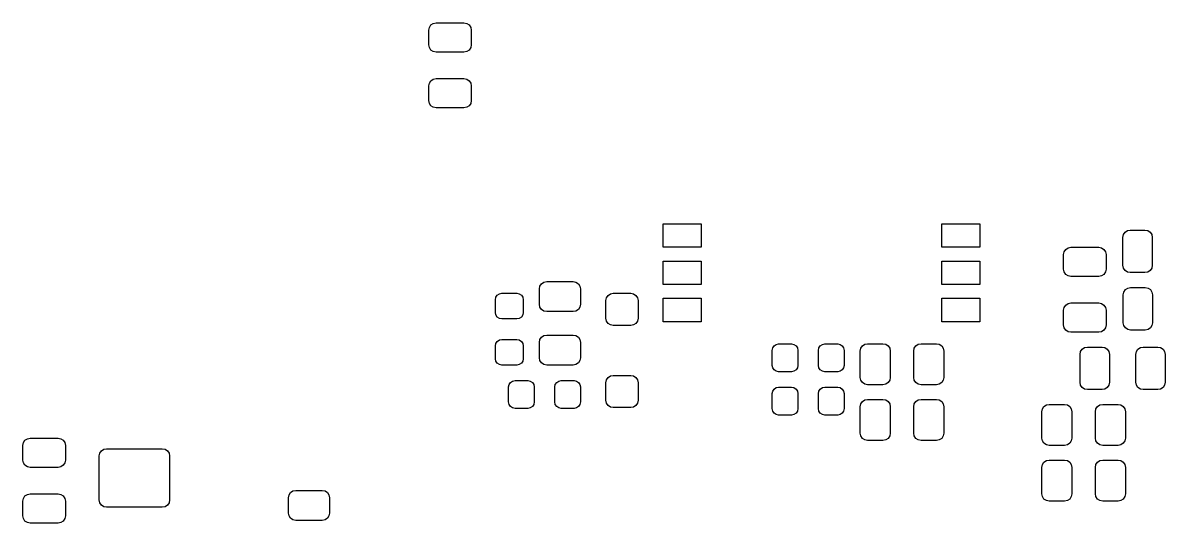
# Model space of a CAD drawing. Header units: millimetres. Extents: x 18 to 188, y -122 to -22.
# Drawn here: x 63.23 to 102.18, y -47.81 to -30.75 of the extents above; entities that cross this region are included whole.
import ezdxf

# ---------------------------------------------------------------- set-up
doc = ezdxf.new("R2010")
doc.units = ezdxf.units.MM
doc.layers.add('BLACK', color=250, linetype='CONTINUOUS')

msp = doc.modelspace()

# ---------------------------------------------------------------- linework, layer by layer
at = {"layer": 'BLACK', "linetype": 'CONTINUOUS'}
for p, q in [((77.229329, -30.76903), (77.325, -30.75)), ((77.325, -30.75), (78.275, -30.75)), ((78.275, -30.75), (78.370671, -30.76903)), ((77.075, -31), (77.09403, -30.904329)), ((77.075, -31.5), (77.075, -31)), ((77.09403, -30.904329), (77.148223, -30.823223)), ((77.148223, -30.823223), (77.229329, -30.76903)), ((78.370671, -30.76903), (78.451777, -30.823223)), ((78.451777, -30.823223), (78.50597, -30.904329)), ((78.50597, -30.904329), (78.525, -31)), ((78.525, -31), (78.525, -31.5)), ((77.09403, -31.595671), (77.075, -31.5)), ((78.525, -31.5), (78.50597, -31.595671)), ((77.148223, -31.676777), (77.09403, -31.595671)), ((77.229329, -31.73097), (77.148223, -31.676777)), ((77.325, -31.75), (77.229329, -31.73097)), ((78.275, -31.75), (77.325, -31.75)), ((78.370671, -31.73097), (78.275, -31.75)), ((78.451777, -31.676777), (78.370671, -31.73097)), ((78.50597, -31.595671), (78.451777, -31.676777)), ((77.148223, -32.723223), (77.229329, -32.66903)), ((77.229329, -32.66903), (77.325, -32.65)), ((77.325, -32.65), (78.275, -32.65)), ((78.275, -32.65), (78.370671, -32.66903)), ((78.370671, -32.66903), (78.451777, -32.723223)), ((77.075, -32.9), (77.09403, -32.804329)), ((77.075, -33.4), (77.075, -32.9)), ((77.09403, -32.804329), (77.148223, -32.723223)), ((78.451777, -32.723223), (78.50597, -32.804329)), ((78.50597, -32.804329), (78.525, -32.9)), ((78.525, -32.9), (78.525, -33.4)), ((77.09403, -33.495671), (77.075, -33.4)), ((78.525, -33.4), (78.50597, -33.495671)), ((77.148223, -33.576777), (77.09403, -33.495671)), ((77.229329, -33.63097), (77.148223, -33.576777)), ((77.325, -33.65), (77.229329, -33.63097)), ((78.275, -33.65), (77.325, -33.65)), ((78.370671, -33.63097), (78.275, -33.65)), ((78.451777, -33.576777), (78.370671, -33.63097)), ((78.50597, -33.495671), (78.451777, -33.576777)), ((85.0616, -38.4014), (85.0616, -37.6014)), ((85.0616, -37.6014), (86.3616, -37.6014)), ((86.3616, -37.6014), (86.3616, -38.4014)), ((94.5616, -38.4014), (94.5616, -37.6014)), ((94.5616, -37.6014), (95.8616, -37.6014)), ((95.8616, -37.6014), (95.8616, -38.4014)), ((100.74, -38.065), (100.75903, -37.969329)), ((100.74, -39.015), (100.74, -38.065)), ((100.75903, -37.969329), (100.813223, -37.888223)), ((100.813223, -37.888223), (100.894329, -37.83403)), ((100.894329, -37.83403), (100.99, -37.815)), ((100.99, -37.815), (101.49, -37.815)), ((101.49, -37.815), (101.585671, -37.83403)), ((101.585671, -37.83403), (101.666777, -37.888223)), ((101.666777, -37.888223), (101.72097, -37.969329)), ((101.72097, -37.969329), (101.74, -38.065)), ((101.74, -38.065), (101.74, -39.015)), ((86.3616, -38.4014), (85.0616, -38.4014)), ((95.8616, -38.4014), (94.5616, -38.4014)), ((98.715, -38.65), (98.73403, -38.554329)), ((98.73403, -38.554329), (98.788223, -38.473223)), ((98.788223, -38.473223), (98.869329, -38.41903)), ((98.869329, -38.41903), (98.965, -38.4)), ((98.965, -38.4), (99.915, -38.4)), ((99.915, -38.4), (100.010671, -38.41903)), ((100.010671, -38.41903), (100.091777, -38.473223)), ((100.091777, -38.473223), (100.14597, -38.554329)), ((100.14597, -38.554329), (100.165, -38.65)), ((85.0616, -39.6714), (85.0616, -38.8714)), ((85.0616, -38.8714), (86.3616, -38.8714)), ((86.3616, -38.8714), (86.3616, -39.6714)), ((94.5616, -39.6714), (94.5616, -38.8714)), ((94.5616, -38.8714), (95.8616, -38.8714)), ((95.8616, -38.8714), (95.8616, -39.6714)), ((98.715, -39.15), (98.715, -38.65)), ((100.165, -38.65), (100.165, -39.15)), ((98.73403, -39.245671), (98.715, -39.15)), ((98.788223, -39.326777), (98.73403, -39.245671)), ((98.869329, -39.38097), (98.788223, -39.326777)), ((100.091777, -39.326777), (100.010671, -39.38097)), ((100.14597, -39.245671), (100.091777, -39.326777)), ((100.165, -39.15), (100.14597, -39.245671)), ((100.75903, -39.110671), (100.74, -39.015)), ((100.813223, -39.191777), (100.75903, -39.110671)), ((100.894329, -39.24597), (100.813223, -39.191777)), ((100.99, -39.265), (100.894329, -39.24597)), ((101.49, -39.265), (100.99, -39.265)), ((101.585671, -39.24597), (101.49, -39.265)), ((101.666777, -39.191777), (101.585671, -39.24597)), ((101.72097, -39.110671), (101.666777, -39.191777)), ((101.74, -39.015), (101.72097, -39.110671)), ((80.86563, -39.725729), (80.919823, -39.644623)), ((80.919823, -39.644623), (81.000929, -39.59043)), ((81.000929, -39.59043), (81.0966, -39.5714)), ((81.0966, -39.5714), (81.9966, -39.5714)), ((81.9966, -39.5714), (82.092271, -39.59043)), ((82.092271, -39.59043), (82.173377, -39.644623)), ((82.173377, -39.644623), (82.22757, -39.725729)), ((86.3616, -39.6714), (85.0616, -39.6714)), ((95.8616, -39.6714), (94.5616, -39.6714)), ((98.965, -39.4), (98.869329, -39.38097)), ((99.915, -39.4), (98.965, -39.4)), ((100.010671, -39.38097), (99.915, -39.4)), ((79.3466, -40.19015), (79.363251, -40.106438)), ((79.363251, -40.106438), (79.41067, -40.03547)), ((79.41067, -40.03547), (79.481638, -39.988051)), ((79.481638, -39.988051), (79.56535, -39.9714)), ((79.56535, -39.9714), (80.07785, -39.9714)), ((80.07785, -39.9714), (80.161562, -39.988051)), ((80.161562, -39.988051), (80.23253, -40.03547)), ((80.23253, -40.03547), (80.279949, -40.106438)), ((80.279949, -40.106438), (80.2966, -40.19015)), ((80.8466, -39.8214), (80.86563, -39.725729)), ((80.8466, -40.3464), (80.8466, -39.8214)), ((82.22757, -39.725729), (82.2466, -39.8214)), ((82.2466, -39.8214), (82.2466, -40.3464)), ((83.13063, -40.125729), (83.184823, -40.044623)), ((83.184823, -40.044623), (83.265929, -39.99043)), ((83.265929, -39.99043), (83.3616, -39.9714)), ((83.3616, -39.9714), (83.9616, -39.9714)), ((83.9616, -39.9714), (84.057271, -39.99043)), ((84.057271, -39.99043), (84.138377, -40.044623)), ((84.138377, -40.044623), (84.19257, -40.125729)), ((100.75, -40.025), (100.76903, -39.929329)), ((100.75, -40.975), (100.75, -40.025)), ((100.76903, -39.929329), (100.823223, -39.848223)), ((100.823223, -39.848223), (100.904329, -39.79403)), ((100.904329, -39.79403), (101, -39.775)), ((101, -39.775), (101.5, -39.775)), ((101.5, -39.775), (101.595671, -39.79403)), ((101.595671, -39.79403), (101.676777, -39.848223)), ((101.676777, -39.848223), (101.73097, -39.929329)), ((101.73097, -39.929329), (101.75, -40.025)), ((101.75, -40.025), (101.75, -40.975)), ((79.3466, -40.62765), (79.3466, -40.19015)), ((80.2966, -40.19015), (80.2966, -40.62765)), ((80.86563, -40.442071), (80.8466, -40.3464)), ((80.919823, -40.523177), (80.86563, -40.442071)), ((82.22757, -40.442071), (82.173377, -40.523177)), ((82.2466, -40.3464), (82.22757, -40.442071)), ((83.1116, -40.2214), (83.13063, -40.125729)), ((83.1116, -40.8214), (83.1116, -40.2214)), ((84.19257, -40.125729), (84.2116, -40.2214)), ((84.2116, -40.2214), (84.2116, -40.8214)), ((85.0616, -40.9414), (85.0616, -40.1414)), ((85.0616, -40.1414), (86.3616, -40.1414)), ((86.3616, -40.1414), (86.3616, -40.9414)), ((94.5616, -40.9414), (94.5616, -40.1414)), ((94.5616, -40.1414), (95.8616, -40.1414)), ((95.8616, -40.1414), (95.8616, -40.9414)), ((98.715, -40.55), (98.73403, -40.454329)), ((98.73403, -40.454329), (98.788223, -40.373223)), ((98.788223, -40.373223), (98.869329, -40.31903)), ((98.869329, -40.31903), (98.965, -40.3)), ((98.965, -40.3), (99.915, -40.3)), ((99.915, -40.3), (100.010671, -40.31903)), ((100.010671, -40.31903), (100.091777, -40.373223)), ((100.091777, -40.373223), (100.14597, -40.454329)), ((100.14597, -40.454329), (100.165, -40.55)), ((79.363251, -40.711362), (79.3466, -40.62765)), ((79.41067, -40.78233), (79.363251, -40.711362)), ((79.481638, -40.829749), (79.41067, -40.78233)), ((79.56535, -40.8464), (79.481638, -40.829749)), ((80.07785, -40.8464), (79.56535, -40.8464)), ((80.161562, -40.829749), (80.07785, -40.8464)), ((80.23253, -40.78233), (80.161562, -40.829749)), ((80.279949, -40.711362), (80.23253, -40.78233)), ((80.2966, -40.62765), (80.279949, -40.711362)), ((81.000929, -40.57737), (80.919823, -40.523177)), ((81.0966, -40.5964), (81.000929, -40.57737)), ((81.9966, -40.5964), (81.0966, -40.5964)), ((82.092271, -40.57737), (81.9966, -40.5964)), ((82.173377, -40.523177), (82.092271, -40.57737)), ((83.13063, -40.917071), (83.1116, -40.8214)), ((84.2116, -40.8214), (84.19257, -40.917071)), ((98.715, -41.05), (98.715, -40.55)), ((100.165, -40.55), (100.165, -41.05)), ((83.184823, -40.998177), (83.13063, -40.917071)), ((83.265929, -41.05237), (83.184823, -40.998177)), ((83.3616, -41.0714), (83.265929, -41.05237)), ((83.9616, -41.0714), (83.3616, -41.0714)), ((84.057271, -41.05237), (83.9616, -41.0714)), ((84.138377, -40.998177), (84.057271, -41.05237)), ((84.19257, -40.917071), (84.138377, -40.998177)), ((86.3616, -40.9414), (85.0616, -40.9414)), ((95.8616, -40.9414), (94.5616, -40.9414)), ((98.73403, -41.145671), (98.715, -41.05)), ((98.788223, -41.226777), (98.73403, -41.145671)), ((98.869329, -41.28097), (98.788223, -41.226777)), ((98.965, -41.3), (98.869329, -41.28097)), ((100.010671, -41.28097), (99.915, -41.3)), ((100.091777, -41.226777), (100.010671, -41.28097)), ((100.14597, -41.145671), (100.091777, -41.226777)), ((100.165, -41.05), (100.14597, -41.145671)), ((100.76903, -41.070671), (100.75, -40.975)), ((100.823223, -41.151777), (100.76903, -41.070671)), ((100.904329, -41.20597), (100.823223, -41.151777)), ((101, -41.225), (100.904329, -41.20597)), ((101.5, -41.225), (101, -41.225)), ((101.595671, -41.20597), (101.5, -41.225)), ((101.676777, -41.151777), (101.595671, -41.20597)), ((101.73097, -41.070671), (101.676777, -41.151777)), ((101.75, -40.975), (101.73097, -41.070671)), ((79.363251, -41.681438), (79.41067, -41.61047)), ((79.41067, -41.61047), (79.481638, -41.563051)), ((79.481638, -41.563051), (79.56535, -41.5464)), ((79.56535, -41.5464), (80.07785, -41.5464)), ((80.07785, -41.5464), (80.161562, -41.563051)), ((80.161562, -41.563051), (80.23253, -41.61047)), ((80.23253, -41.61047), (80.279949, -41.681438)), ((80.8466, -41.6464), (80.86563, -41.550729)), ((80.8466, -42.1714), (80.8466, -41.6464)), ((80.86563, -41.550729), (80.919823, -41.469623)), ((80.919823, -41.469623), (81.000929, -41.41543)), ((81.000929, -41.41543), (81.0966, -41.3964)), ((81.0966, -41.3964), (81.9966, -41.3964)), ((81.9966, -41.3964), (82.092271, -41.41543)), ((82.092271, -41.41543), (82.173377, -41.469623)), ((82.173377, -41.469623), (82.22757, -41.550729)), ((82.22757, -41.550729), (82.2466, -41.6464)), ((82.2466, -41.6464), (82.2466, -42.1714)), ((99.915, -41.3), (98.965, -41.3)), ((79.3466, -41.76515), (79.363251, -41.681438)), ((79.3466, -42.20265), (79.3466, -41.76515)), ((80.279949, -41.681438), (80.2966, -41.76515)), ((80.2966, -41.76515), (80.2966, -42.20265)), ((88.784, -41.91795), (88.800651, -41.834238)), ((88.784, -42.43045), (88.784, -41.91795)), ((88.800651, -41.834238), (88.84807, -41.76327)), ((88.84807, -41.76327), (88.919038, -41.715851)), ((88.919038, -41.715851), (89.00275, -41.6992)), ((89.00275, -41.6992), (89.44025, -41.6992)), ((89.44025, -41.6992), (89.523962, -41.715851)), ((89.523962, -41.715851), (89.59493, -41.76327)), ((89.59493, -41.76327), (89.642349, -41.834238)), ((89.642349, -41.834238), (89.659, -41.91795)), ((89.659, -41.91795), (89.659, -42.43045)), ((90.359, -41.91795), (90.375651, -41.834238)), ((90.359, -42.43045), (90.359, -41.91795)), ((90.375651, -41.834238), (90.42307, -41.76327)), ((90.42307, -41.76327), (90.494038, -41.715851)), ((90.494038, -41.715851), (90.57775, -41.6992)), ((90.57775, -41.6992), (91.01525, -41.6992)), ((91.01525, -41.6992), (91.098962, -41.715851)), ((91.098962, -41.715851), (91.16993, -41.76327)), ((91.16993, -41.76327), (91.217349, -41.834238)), ((91.217349, -41.834238), (91.234, -41.91795)), ((91.234, -41.91795), (91.234, -42.43045)), ((91.784, -41.9414), (91.80303, -41.845729)), ((91.784, -42.8414), (91.784, -41.9414)), ((91.80303, -41.845729), (91.857223, -41.764623)), ((91.857223, -41.764623), (91.938329, -41.71043)), ((91.938329, -41.71043), (92.034, -41.6914)), ((92.034, -41.6914), (92.559, -41.6914)), ((92.559, -41.6914), (92.654671, -41.71043)), ((92.654671, -41.71043), (92.735777, -41.764623)), ((92.735777, -41.764623), (92.78997, -41.845729)), ((92.78997, -41.845729), (92.809, -41.9414)), ((92.809, -41.9414), (92.809, -42.8414)), ((93.609, -41.9414), (93.62803, -41.845729)), ((93.609, -42.8414), (93.609, -41.9414)), ((93.62803, -41.845729), (93.682223, -41.764623)), ((93.682223, -41.764623), (93.763329, -41.71043)), ((93.763329, -41.71043), (93.859, -41.6914)), ((93.859, -41.6914), (94.384, -41.6914)), ((94.384, -41.6914), (94.479671, -41.71043)), ((94.479671, -41.71043), (94.560777, -41.764623)), ((94.560777, -41.764623), (94.61497, -41.845729)), ((94.61497, -41.845729), (94.634, -41.9414)), ((94.634, -41.9414), (94.634, -42.8414)), ((99.28, -42.055), (99.29903, -41.959329)), ((99.28, -43.005), (99.28, -42.055)), ((99.29903, -41.959329), (99.353223, -41.878223)), ((99.353223, -41.878223), (99.434329, -41.82403)), ((99.434329, -41.82403), (99.53, -41.805)), ((99.53, -41.805), (100.03, -41.805)), ((100.03, -41.805), (100.125671, -41.82403)), ((100.125671, -41.82403), (100.206777, -41.878223)), ((100.206777, -41.878223), (100.26097, -41.959329)), ((100.26097, -41.959329), (100.28, -42.055)), ((100.28, -42.055), (100.28, -43.005)), ((101.18, -42.055), (101.19903, -41.959329)), ((101.18, -43.005), (101.18, -42.055)), ((101.19903, -41.959329), (101.253223, -41.878223)), ((101.253223, -41.878223), (101.334329, -41.82403)), ((101.334329, -41.82403), (101.43, -41.805)), ((101.43, -41.805), (101.93, -41.805)), ((101.93, -41.805), (102.025671, -41.82403)), ((102.025671, -41.82403), (102.106777, -41.878223)), ((102.106777, -41.878223), (102.16097, -41.959329)), ((102.16097, -41.959329), (102.18, -42.055)), ((102.18, -42.055), (102.18, -43.005)), ((79.363251, -42.286362), (79.3466, -42.20265)), ((79.41067, -42.35733), (79.363251, -42.286362)), ((79.481638, -42.404749), (79.41067, -42.35733)), ((79.56535, -42.4214), (79.481638, -42.404749)), ((80.07785, -42.4214), (79.56535, -42.4214)), ((80.161562, -42.404749), (80.07785, -42.4214)), ((80.23253, -42.35733), (80.161562, -42.404749)), ((80.279949, -42.286362), (80.23253, -42.35733)), ((80.2966, -42.20265), (80.279949, -42.286362)), ((80.86563, -42.267071), (80.8466, -42.1714)), ((80.919823, -42.348177), (80.86563, -42.267071)), ((81.000929, -42.40237), (80.919823, -42.348177)), ((81.0966, -42.4214), (81.000929, -42.40237)), ((81.9966, -42.4214), (81.0966, -42.4214)), ((82.092271, -42.40237), (81.9966, -42.4214)), ((82.173377, -42.348177), (82.092271, -42.40237)), ((82.22757, -42.267071), (82.173377, -42.348177)), ((82.2466, -42.1714), (82.22757, -42.267071)), ((88.800651, -42.514162), (88.784, -42.43045)), ((89.659, -42.43045), (89.642349, -42.514162)), ((90.375651, -42.514162), (90.359, -42.43045)), ((91.234, -42.43045), (91.217349, -42.514162)), ((83.184823, -42.844623), (83.265929, -42.79043)), ((83.265929, -42.79043), (83.3616, -42.7714)), ((83.3616, -42.7714), (83.9616, -42.7714)), ((83.9616, -42.7714), (84.057271, -42.79043)), ((84.057271, -42.79043), (84.138377, -42.844623)), ((88.84807, -42.58513), (88.800651, -42.514162)), ((88.919038, -42.632549), (88.84807, -42.58513)), ((89.00275, -42.6492), (88.919038, -42.632549)), ((89.44025, -42.6492), (89.00275, -42.6492)), ((89.523962, -42.632549), (89.44025, -42.6492)), ((89.59493, -42.58513), (89.523962, -42.632549)), ((89.642349, -42.514162), (89.59493, -42.58513)), ((90.42307, -42.58513), (90.375651, -42.514162)), ((90.494038, -42.632549), (90.42307, -42.58513)), ((90.57775, -42.6492), (90.494038, -42.632549)), ((91.01525, -42.6492), (90.57775, -42.6492)), ((91.098962, -42.632549), (91.01525, -42.6492)), ((91.16993, -42.58513), (91.098962, -42.632549)), ((91.217349, -42.514162), (91.16993, -42.58513)), ((79.7966, -43.16515), (79.813251, -43.081438)), ((79.7966, -43.67765), (79.7966, -43.16515)), ((79.813251, -43.081438), (79.86067, -43.01047)), ((79.86067, -43.01047), (79.931638, -42.963051)), ((79.931638, -42.963051), (80.01535, -42.9464)), ((80.01535, -42.9464), (80.45285, -42.9464)), ((80.45285, -42.9464), (80.536562, -42.963051)), ((80.536562, -42.963051), (80.60753, -43.01047)), ((80.60753, -43.01047), (80.654949, -43.081438)), ((80.654949, -43.081438), (80.6716, -43.16515)), ((80.6716, -43.16515), (80.6716, -43.67765)), ((81.3716, -43.16515), (81.388251, -43.081438)), ((81.3716, -43.67765), (81.3716, -43.16515)), ((81.388251, -43.081438), (81.43567, -43.01047)), ((81.43567, -43.01047), (81.506638, -42.963051)), ((81.506638, -42.963051), (81.59035, -42.9464)), ((81.59035, -42.9464), (82.02785, -42.9464)), ((82.02785, -42.9464), (82.111562, -42.963051)), ((82.111562, -42.963051), (82.18253, -43.01047)), ((82.18253, -43.01047), (82.229949, -43.081438)), ((82.229949, -43.081438), (82.2466, -43.16515)), ((82.2466, -43.16515), (82.2466, -43.67765)), ((83.1116, -43.0214), (83.13063, -42.925729)), ((83.1116, -43.6214), (83.1116, -43.0214)), ((83.13063, -42.925729), (83.184823, -42.844623)), ((84.138377, -42.844623), (84.19257, -42.925729)), ((84.19257, -42.925729), (84.2116, -43.0214)), ((84.2116, -43.0214), (84.2116, -43.6214)), ((88.84807, -43.23647), (88.919038, -43.189051)), ((88.919038, -43.189051), (89.00275, -43.1724)), ((89.00275, -43.1724), (89.44025, -43.1724)), ((89.44025, -43.1724), (89.523962, -43.189051)), ((89.523962, -43.189051), (89.59493, -43.23647)), ((90.42307, -43.23647), (90.494038, -43.189051)), ((90.494038, -43.189051), (90.57775, -43.1724)), ((90.57775, -43.1724), (91.01525, -43.1724)), ((91.01525, -43.1724), (91.098962, -43.189051)), ((91.098962, -43.189051), (91.16993, -43.23647)), ((91.80303, -42.937071), (91.784, -42.8414)), ((91.857223, -43.018177), (91.80303, -42.937071)), ((91.938329, -43.07237), (91.857223, -43.018177)), ((92.034, -43.0914), (91.938329, -43.07237)), ((92.559, -43.0914), (92.034, -43.0914)), ((92.654671, -43.07237), (92.559, -43.0914)), ((92.735777, -43.018177), (92.654671, -43.07237)), ((92.78997, -42.937071), (92.735777, -43.018177)), ((92.809, -42.8414), (92.78997, -42.937071)), ((93.62803, -42.937071), (93.609, -42.8414)), ((93.682223, -43.018177), (93.62803, -42.937071)), ((93.763329, -43.07237), (93.682223, -43.018177)), ((93.859, -43.0914), (93.763329, -43.07237)), ((94.384, -43.0914), (93.859, -43.0914)), ((94.479671, -43.07237), (94.384, -43.0914)), ((94.560777, -43.018177), (94.479671, -43.07237)), ((94.61497, -42.937071), (94.560777, -43.018177)), ((94.634, -42.8414), (94.61497, -42.937071)), ((99.29903, -43.100671), (99.28, -43.005)), ((99.353223, -43.181777), (99.29903, -43.100671)), ((99.434329, -43.23597), (99.353223, -43.181777)), ((100.206777, -43.181777), (100.125671, -43.23597)), ((100.26097, -43.100671), (100.206777, -43.181777)), ((100.28, -43.005), (100.26097, -43.100671)), ((101.19903, -43.100671), (101.18, -43.005)), ((101.253223, -43.181777), (101.19903, -43.100671)), ((101.334329, -43.23597), (101.253223, -43.181777)), ((102.106777, -43.181777), (102.025671, -43.23597)), ((102.16097, -43.100671), (102.106777, -43.181777)), ((102.18, -43.005), (102.16097, -43.100671)), ((88.784, -43.39115), (88.800651, -43.307438)), ((88.784, -43.90365), (88.784, -43.39115)), ((88.800651, -43.307438), (88.84807, -43.23647)), ((89.59493, -43.23647), (89.642349, -43.307438)), ((89.642349, -43.307438), (89.659, -43.39115)), ((89.659, -43.39115), (89.659, -43.90365)), ((90.359, -43.39115), (90.375651, -43.307438)), ((90.359, -43.90365), (90.359, -43.39115)), ((90.375651, -43.307438), (90.42307, -43.23647)), ((91.16993, -43.23647), (91.217349, -43.307438)), ((91.217349, -43.307438), (91.234, -43.39115)), ((91.234, -43.39115), (91.234, -43.90365)), ((91.857223, -43.664623), (91.938329, -43.61043)), ((91.938329, -43.61043), (92.034, -43.5914)), ((92.034, -43.5914), (92.559, -43.5914)), ((92.559, -43.5914), (92.654671, -43.61043)), ((92.654671, -43.61043), (92.735777, -43.664623)), ((93.682223, -43.664623), (93.763329, -43.61043)), ((93.763329, -43.61043), (93.859, -43.5914)), ((93.859, -43.5914), (94.384, -43.5914)), ((94.384, -43.5914), (94.479671, -43.61043)), ((94.479671, -43.61043), (94.560777, -43.664623)), ((99.53, -43.255), (99.434329, -43.23597)), ((100.03, -43.255), (99.53, -43.255)), ((100.125671, -43.23597), (100.03, -43.255)), ((101.43, -43.255), (101.334329, -43.23597)), ((101.93, -43.255), (101.43, -43.255)), ((102.025671, -43.23597), (101.93, -43.255)), ((79.813251, -43.761362), (79.7966, -43.67765)), ((79.86067, -43.83233), (79.813251, -43.761362)), ((79.931638, -43.879749), (79.86067, -43.83233)), ((80.01535, -43.8964), (79.931638, -43.879749)), ((80.45285, -43.8964), (80.01535, -43.8964)), ((80.536562, -43.879749), (80.45285, -43.8964)), ((80.60753, -43.83233), (80.536562, -43.879749)), ((80.654949, -43.761362), (80.60753, -43.83233)), ((80.6716, -43.67765), (80.654949, -43.761362)), ((81.388251, -43.761362), (81.3716, -43.67765)), ((81.43567, -43.83233), (81.388251, -43.761362)), ((81.506638, -43.879749), (81.43567, -43.83233)), ((81.59035, -43.8964), (81.506638, -43.879749)), ((82.02785, -43.8964), (81.59035, -43.8964)), ((82.111562, -43.879749), (82.02785, -43.8964)), ((82.18253, -43.83233), (82.111562, -43.879749)), ((82.229949, -43.761362), (82.18253, -43.83233)), ((82.2466, -43.67765), (82.229949, -43.761362)), ((83.13063, -43.717071), (83.1116, -43.6214)), ((83.184823, -43.798177), (83.13063, -43.717071)), ((83.265929, -43.85237), (83.184823, -43.798177)), ((83.3616, -43.8714), (83.265929, -43.85237)), ((83.9616, -43.8714), (83.3616, -43.8714)), ((84.057271, -43.85237), (83.9616, -43.8714)), ((84.138377, -43.798177), (84.057271, -43.85237)), ((84.19257, -43.717071), (84.138377, -43.798177)), ((84.2116, -43.6214), (84.19257, -43.717071)), ((88.800651, -43.987362), (88.784, -43.90365)), ((88.84807, -44.05833), (88.800651, -43.987362)), ((89.642349, -43.987362), (89.59493, -44.05833)), ((89.659, -43.90365), (89.642349, -43.987362)), ((90.375651, -43.987362), (90.359, -43.90365)), ((90.42307, -44.05833), (90.375651, -43.987362)), ((91.217349, -43.987362), (91.16993, -44.05833)), ((91.234, -43.90365), (91.217349, -43.987362)), ((91.784, -43.8414), (91.80303, -43.745729)), ((91.784, -44.7414), (91.784, -43.8414)), ((91.80303, -43.745729), (91.857223, -43.664623)), ((92.735777, -43.664623), (92.78997, -43.745729)), ((92.78997, -43.745729), (92.809, -43.8414)), ((92.809, -43.8414), (92.809, -44.7414)), ((93.609, -43.8414), (93.62803, -43.745729)), ((93.609, -44.7414), (93.609, -43.8414)), ((93.62803, -43.745729), (93.682223, -43.664623)), ((94.560777, -43.664623), (94.61497, -43.745729)), ((94.61497, -43.745729), (94.634, -43.8414)), ((94.634, -43.8414), (94.634, -44.7414)), ((97.975, -44.01), (97.99403, -43.914329)), ((97.99403, -43.914329), (98.048223, -43.833223)), ((98.048223, -43.833223), (98.129329, -43.77903)), ((98.129329, -43.77903), (98.225, -43.76)), ((98.225, -43.76), (98.75, -43.76)), ((98.75, -43.76), (98.845671, -43.77903)), ((98.845671, -43.77903), (98.926777, -43.833223)), ((98.926777, -43.833223), (98.98097, -43.914329)), ((98.98097, -43.914329), (99, -44.01)), ((99.8, -44.01), (99.81903, -43.914329)), ((99.81903, -43.914329), (99.873223, -43.833223)), ((99.873223, -43.833223), (99.954329, -43.77903)), ((99.954329, -43.77903), (100.05, -43.76)), ((100.05, -43.76), (100.575, -43.76)), ((100.575, -43.76), (100.670671, -43.77903)), ((100.670671, -43.77903), (100.751777, -43.833223)), ((100.751777, -43.833223), (100.80597, -43.914329)), ((100.80597, -43.914329), (100.825, -44.01)), ((88.919038, -44.105749), (88.84807, -44.05833)), ((89.00275, -44.1224), (88.919038, -44.105749)), ((89.44025, -44.1224), (89.00275, -44.1224)), ((89.523962, -44.105749), (89.44025, -44.1224)), ((89.59493, -44.05833), (89.523962, -44.105749)), ((90.494038, -44.105749), (90.42307, -44.05833)), ((90.57775, -44.1224), (90.494038, -44.105749)), ((91.01525, -44.1224), (90.57775, -44.1224)), ((91.098962, -44.105749), (91.01525, -44.1224)), ((91.16993, -44.05833), (91.098962, -44.105749)), ((97.975, -44.91), (97.975, -44.01)), ((99, -44.01), (99, -44.91)), ((99.8, -44.91), (99.8, -44.01)), ((100.825, -44.01), (100.825, -44.91)), ((91.80303, -44.837071), (91.784, -44.7414)), ((92.809, -44.7414), (92.78997, -44.837071)), ((93.62803, -44.837071), (93.609, -44.7414)), ((94.634, -44.7414), (94.61497, -44.837071)), ((63.235, -45.16), (63.25403, -45.064329)), ((63.235, -45.66), (63.235, -45.16)), ((63.25403, -45.064329), (63.308223, -44.983223)), ((63.308223, -44.983223), (63.389329, -44.92903)), ((63.389329, -44.92903), (63.485, -44.91)), ((63.485, -44.91), (64.435, -44.91)), ((64.435, -44.91), (64.530671, -44.92903)), ((64.530671, -44.92903), (64.611777, -44.983223)), ((64.611777, -44.983223), (64.66597, -45.064329)), ((64.66597, -45.064329), (64.685, -45.16)), ((64.685, -45.16), (64.685, -45.66)), ((91.857223, -44.918177), (91.80303, -44.837071)), ((91.938329, -44.97237), (91.857223, -44.918177)), ((92.034, -44.9914), (91.938329, -44.97237)), ((92.559, -44.9914), (92.034, -44.9914)), ((92.654671, -44.97237), (92.559, -44.9914)), ((92.735777, -44.918177), (92.654671, -44.97237)), ((92.78997, -44.837071), (92.735777, -44.918177)), ((93.682223, -44.918177), (93.62803, -44.837071)), ((93.763329, -44.97237), (93.682223, -44.918177)), ((93.859, -44.9914), (93.763329, -44.97237)), ((94.384, -44.9914), (93.859, -44.9914)), ((94.479671, -44.97237), (94.384, -44.9914)), ((94.560777, -44.918177), (94.479671, -44.97237)), ((94.61497, -44.837071), (94.560777, -44.918177)), ((97.99403, -45.005671), (97.975, -44.91)), ((98.048223, -45.086777), (97.99403, -45.005671)), ((98.129329, -45.14097), (98.048223, -45.086777)), ((98.225, -45.16), (98.129329, -45.14097)), ((98.75, -45.16), (98.225, -45.16)), ((98.845671, -45.14097), (98.75, -45.16)), ((98.926777, -45.086777), (98.845671, -45.14097)), ((98.98097, -45.005671), (98.926777, -45.086777)), ((99, -44.91), (98.98097, -45.005671)), ((99.81903, -45.005671), (99.8, -44.91)), ((99.873223, -45.086777), (99.81903, -45.005671)), ((99.954329, -45.14097), (99.873223, -45.086777)), ((100.05, -45.16), (99.954329, -45.14097)), ((100.575, -45.16), (100.05, -45.16)), ((100.670671, -45.14097), (100.575, -45.16)), ((100.751777, -45.086777), (100.670671, -45.14097)), ((100.80597, -45.005671), (100.751777, -45.086777)), ((100.825, -44.91), (100.80597, -45.005671)), ((65.84, -45.52), (65.85903, -45.424329)), ((65.84, -47.02), (65.84, -45.52)), ((65.85903, -45.424329), (65.913223, -45.343223)), ((65.913223, -45.343223), (65.994329, -45.28903)), ((65.994329, -45.28903), (66.09, -45.27)), ((66.09, -45.27), (67.99, -45.27)), ((67.99, -45.27), (68.085671, -45.28903)), ((68.085671, -45.28903), (68.166777, -45.343223)), ((68.166777, -45.343223), (68.22097, -45.424329)), ((68.22097, -45.424329), (68.24, -45.52)), ((68.24, -45.52), (68.24, -47.02)), ((63.25403, -45.755671), (63.235, -45.66)), ((63.308223, -45.836777), (63.25403, -45.755671)), ((63.389329, -45.89097), (63.308223, -45.836777)), ((63.485, -45.91), (63.389329, -45.89097)), ((64.435, -45.91), (63.485, -45.91)), ((64.530671, -45.89097), (64.435, -45.91)), ((64.611777, -45.836777), (64.530671, -45.89097)), ((64.66597, -45.755671), (64.611777, -45.836777)), ((64.685, -45.66), (64.66597, -45.755671)), ((97.975, -45.91), (97.99403, -45.814329)), ((97.975, -46.81), (97.975, -45.91)), ((97.99403, -45.814329), (98.048223, -45.733223)), ((98.048223, -45.733223), (98.129329, -45.67903)), ((98.129329, -45.67903), (98.225, -45.66)), ((98.225, -45.66), (98.75, -45.66)), ((98.75, -45.66), (98.845671, -45.67903)), ((98.845671, -45.67903), (98.926777, -45.733223)), ((98.926777, -45.733223), (98.98097, -45.814329)), ((98.98097, -45.814329), (99, -45.91)), ((99, -45.91), (99, -46.81)), ((99.8, -45.91), (99.81903, -45.814329)), ((99.8, -46.81), (99.8, -45.91)), ((99.81903, -45.814329), (99.873223, -45.733223)), ((99.873223, -45.733223), (99.954329, -45.67903)), ((99.954329, -45.67903), (100.05, -45.66)), ((100.05, -45.66), (100.575, -45.66)), ((100.575, -45.66), (100.670671, -45.67903)), ((100.670671, -45.67903), (100.751777, -45.733223)), ((100.751777, -45.733223), (100.80597, -45.814329)), ((100.80597, -45.814329), (100.825, -45.91)), ((100.825, -45.91), (100.825, -46.81)), ((72.364223, -46.766023), (72.445329, -46.71183)), ((72.445329, -46.71183), (72.541, -46.6928)), ((72.541, -46.6928), (73.441, -46.6928)), ((73.441, -46.6928), (73.536671, -46.71183)), ((73.536671, -46.71183), (73.617777, -46.766023)), ((63.235, -47.06), (63.25403, -46.964329)), ((63.235, -47.56), (63.235, -47.06)), ((63.25403, -46.964329), (63.308223, -46.883223)), ((63.308223, -46.883223), (63.389329, -46.82903)), ((63.389329, -46.82903), (63.485, -46.81)), ((63.485, -46.81), (64.435, -46.81)), ((64.435, -46.81), (64.530671, -46.82903)), ((64.530671, -46.82903), (64.611777, -46.883223)), ((64.611777, -46.883223), (64.66597, -46.964329)), ((64.66597, -46.964329), (64.685, -47.06)), ((64.685, -47.06), (64.685, -47.56)), ((65.85903, -47.115671), (65.84, -47.02)), ((65.913223, -47.196777), (65.85903, -47.115671)), ((68.22097, -47.115671), (68.166777, -47.196777)), ((68.24, -47.02), (68.22097, -47.115671)), ((72.291, -46.9428), (72.31003, -46.847129)), ((72.291, -47.4678), (72.291, -46.9428)), ((72.31003, -46.847129), (72.364223, -46.766023)), ((73.617777, -46.766023), (73.67197, -46.847129)), ((73.67197, -46.847129), (73.691, -46.9428)), ((73.691, -46.9428), (73.691, -47.4678)), ((97.99403, -46.905671), (97.975, -46.81)), ((98.048223, -46.986777), (97.99403, -46.905671)), ((98.129329, -47.04097), (98.048223, -46.986777)), ((98.225, -47.06), (98.129329, -47.04097)), ((98.75, -47.06), (98.225, -47.06)), ((98.845671, -47.04097), (98.75, -47.06)), ((98.926777, -46.986777), (98.845671, -47.04097)), ((98.98097, -46.905671), (98.926777, -46.986777)), ((99, -46.81), (98.98097, -46.905671)), ((99.81903, -46.905671), (99.8, -46.81)), ((99.873223, -46.986777), (99.81903, -46.905671)), ((99.954329, -47.04097), (99.873223, -46.986777)), ((100.05, -47.06), (99.954329, -47.04097)), ((100.575, -47.06), (100.05, -47.06)), ((100.670671, -47.04097), (100.575, -47.06)), ((100.751777, -46.986777), (100.670671, -47.04097)), ((100.80597, -46.905671), (100.751777, -46.986777)), ((100.825, -46.81), (100.80597, -46.905671)), ((65.994329, -47.25097), (65.913223, -47.196777)), ((66.09, -47.27), (65.994329, -47.25097)), ((67.99, -47.27), (66.09, -47.27)), ((68.085671, -47.25097), (67.99, -47.27)), ((68.166777, -47.196777), (68.085671, -47.25097)), ((72.31003, -47.563471), (72.291, -47.4678)), ((73.691, -47.4678), (73.67197, -47.563471)), ((63.25403, -47.655671), (63.235, -47.56)), ((63.308223, -47.736777), (63.25403, -47.655671)), ((63.389329, -47.79097), (63.308223, -47.736777)), ((63.485, -47.81), (63.389329, -47.79097)), ((64.435, -47.81), (63.485, -47.81)), ((64.530671, -47.79097), (64.435, -47.81)), ((64.611777, -47.736777), (64.530671, -47.79097)), ((64.66597, -47.655671), (64.611777, -47.736777)), ((64.685, -47.56), (64.66597, -47.655671)), ((72.364223, -47.644577), (72.31003, -47.563471)), ((72.445329, -47.69877), (72.364223, -47.644577)), ((72.541, -47.7178), (72.445329, -47.69877)), ((73.441, -47.7178), (72.541, -47.7178)), ((73.536671, -47.69877), (73.441, -47.7178)), ((73.617777, -47.644577), (73.536671, -47.69877)), ((73.67197, -47.563471), (73.617777, -47.644577))]:
    msp.add_line(p, q, dxfattribs=at)

doc.saveas('drawing.dxf')
